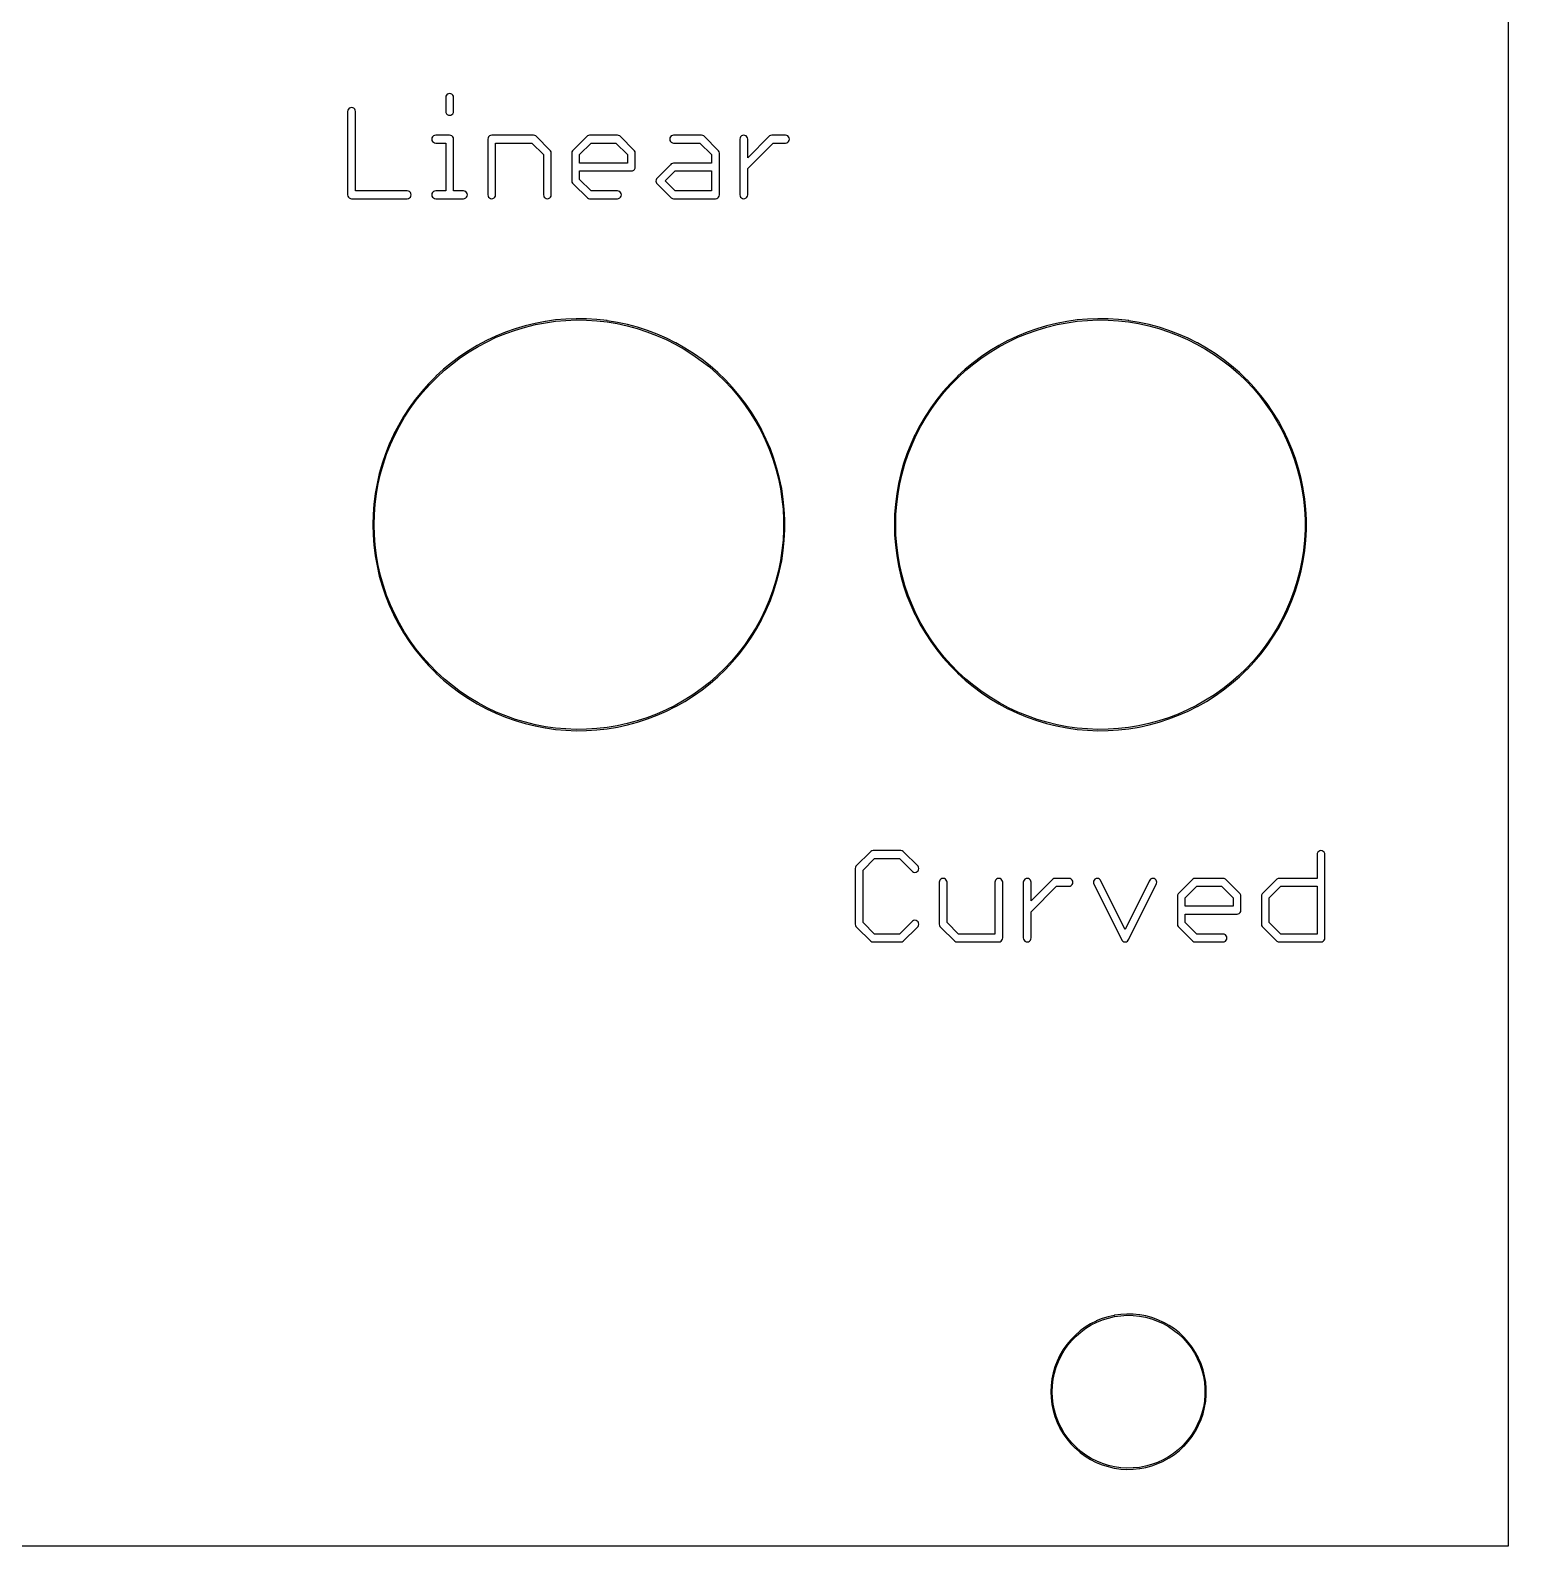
# Model space of a CAD drawing. Extents: x 3 to 66, y 0 to 129.
# Drawn here: x 34.53 to 63.48, y 0.32 to 29.84 of the extents above; entities that cross this region are included whole.
import ezdxf

# ---------------------------------------------------------------- set-up
doc = ezdxf.new("R2010")
doc.units = 0

msp = doc.modelspace()

# ---------------------------------------------------------------- linework, layer by layer
at = {"color": 34, "true_color": 0x008000}
for points in [[(2.7051, 0.3175, 0), (63.32474, 0.3175, 0), (63.32474, 128.81864, 0), (2.7051, 128.81864, 0), (2.7051, 0.3175, 0)], [(42.6974, 28.18384, 0), (42.72094, 28.18756, 0), (42.74218, 28.19839, 0), (42.75904, 28.21525, 0), (42.76987, 28.23649, 0), (42.7736, 28.26004, 0), (42.7736, 28.53181, 0), (42.76987, 28.55536, 0), (42.75904, 28.5766, 0), (42.74218, 28.59346, 0), (42.72094, 28.60429, 0), (42.6974, 28.60801, 0), (42.67385, 28.60429, 0), (42.65261, 28.59346, 0), (42.63575, 28.5766, 0), (42.62492, 28.55536, 0), (42.6212, 28.53181, 0), (42.6212, 28.26004, 0), (42.62492, 28.23649, 0), (42.63575, 28.21525, 0), (42.65261, 28.19839, 0), (42.67385, 28.18756, 0), (42.6974, 28.18384, 0)], [(41.87189, 26.55824, 0), (41.89544, 26.56196, 0), (41.91668, 26.57279, 0), (41.93354, 26.58965, 0), (41.94437, 26.61089, 0), (41.9481, 26.63444, 0), (41.94437, 26.65798, 0), (41.93354, 26.67922, 0), (41.91668, 26.69608, 0), (41.89544, 26.70691, 0), (41.87189, 26.71064, 0), (40.86351, 26.71064, 0), (40.86351, 28.26004, 0), (40.85978, 28.28358, 0), (40.84896, 28.30482, 0), (40.83209, 28.32168, 0), (40.81086, 28.33251, 0), (40.78731, 28.33624, 0), (40.76377, 28.33251, 0), (40.74253, 28.32168, 0), (40.72567, 28.30482, 0), (40.71484, 28.28358, 0), (40.71111, 28.26004, 0), (40.71111, 26.63444, 0), (40.71484, 26.61089, 0), (40.72567, 26.58965, 0), (40.74253, 26.57279, 0), (40.76377, 26.56196, 0), (40.78731, 26.55824, 0), (41.87189, 26.55824, 0)], [(42.42561, 27.79521, 0), (42.40207, 27.79149, 0), (42.38083, 27.78066, 0), (42.36397, 27.7638, 0), (42.35314, 27.74256, 0), (42.34941, 27.71901, 0), (42.35314, 27.69547, 0), (42.36397, 27.67423, 0), (42.38083, 27.65737, 0), (42.40207, 27.64654, 0), (42.42561, 27.64281, 0), (42.6212, 27.64281, 0), (42.6212, 26.71064, 0), (42.42561, 26.71064, 0), (42.40207, 26.70691, 0), (42.38083, 26.69608, 0), (42.36397, 26.67922, 0), (42.35314, 26.65798, 0), (42.34941, 26.63444, 0), (42.35314, 26.61089, 0), (42.36397, 26.58965, 0), (42.38083, 26.57279, 0), (42.40207, 26.56196, 0), (42.42561, 26.55824, 0), (42.96664, 26.55824, 0), (42.99018, 26.56196, 0), (43.01142, 26.57279, 0), (43.02828, 26.58965, 0), (43.03911, 26.61089, 0), (43.04284, 26.63444, 0), (43.03911, 26.65798, 0), (43.02828, 26.67922, 0), (43.01142, 26.69608, 0), (42.99018, 26.70691, 0), (42.96664, 26.71064, 0), (42.7736, 26.71064, 0), (42.7736, 27.71901, 0), (42.76987, 27.74256, 0), (42.75904, 27.7638, 0), (42.74218, 27.78066, 0), (42.72094, 27.79149, 0), (42.6974, 27.79521, 0), (42.42561, 27.79521, 0)], [(43.51782, 27.79521, 0), (43.49427, 27.79149, 0), (43.47303, 27.78066, 0), (43.45617, 27.7638, 0), (43.44534, 27.74256, 0), (43.44162, 27.71901, 0), (43.44162, 26.63444, 0), (43.44534, 26.61089, 0), (43.45617, 26.58965, 0), (43.47303, 26.57279, 0), (43.49427, 26.56196, 0), (43.51782, 26.55824, 0), (43.54136, 26.56196, 0), (43.5626, 26.57279, 0), (43.57946, 26.58965, 0), (43.59029, 26.61089, 0), (43.59402, 26.63444, 0), (43.59402, 27.64281, 0), (44.30039, 27.64281, 0), (44.5262, 27.417, 0), (44.5262, 26.63444, 0), (44.52992, 26.61089, 0), (44.54075, 26.58965, 0), (44.55761, 26.57279, 0), (44.57885, 26.56196, 0), (44.6024, 26.55824, 0), (44.62594, 26.56196, 0), (44.64718, 26.57279, 0), (44.66404, 26.58965, 0), (44.67487, 26.61089, 0), (44.6786, 26.63444, 0), (44.6786, 27.44723, 0), (44.67487, 27.47078, 0), (44.66404, 27.49202, 0), (44.3754, 27.78066, 0), (44.35416, 27.79149, 0), (44.33062, 27.79521, 0), (43.51782, 27.79521, 0)], [(46.2617, 27.10298, 0), (46.28294, 27.11381, 0), (46.2998, 27.13067, 0), (46.31063, 27.15191, 0), (46.31436, 27.17546, 0), (46.31436, 27.44723, 0), (46.31063, 27.47078, 0), (46.2998, 27.49202, 0), (46.01116, 27.78066, 0), (45.98992, 27.79149, 0), (45.96638, 27.79521, 0), (45.42536, 27.79521, 0), (45.40181, 27.79149, 0), (45.38057, 27.78066, 0), (45.09193, 27.49202, 0), (45.0811, 27.47078, 0), (45.07738, 27.44723, 0), (45.07738, 26.90368, 0), (45.0811, 26.88013, 0), (45.09193, 26.85889, 0), (45.10879, 26.84203, 0), (45.38057, 26.57279, 0), (45.40181, 26.56196, 0), (45.42536, 26.55824, 0), (45.96638, 26.55824, 0), (45.98992, 26.56196, 0), (46.01116, 26.57279, 0), (46.02802, 26.58965, 0), (46.03885, 26.61089, 0), (46.04258, 26.63444, 0), (46.03885, 26.65798, 0), (46.02802, 26.67922, 0), (46.01116, 26.69608, 0), (45.98992, 26.70691, 0), (45.96638, 26.71064, 0), (45.45544, 26.71064, 0), (45.22978, 26.93419, 0), (45.22978, 27.09926, 0), (46.23816, 27.09926, 0), (46.2617, 27.10298, 0)], [(47.06112, 27.79521, 0), (47.03757, 27.79149, 0), (47.01633, 27.78066, 0), (46.99947, 27.7638, 0), (46.98864, 27.74256, 0), (46.98492, 27.71901, 0), (46.98864, 27.69547, 0), (46.99947, 27.67423, 0), (47.01633, 27.65737, 0), (47.03757, 27.64654, 0), (47.06112, 27.64281, 0), (47.57445, 27.64281, 0), (47.80025, 27.41701, 0), (47.80025, 27.25166, 0), (47.06112, 27.25166, 0), (47.03757, 27.24793, 0), (47.01633, 27.2371, 0), (46.99947, 27.22024, 0), (46.73023, 26.94846, 0), (46.7194, 26.92722, 0), (46.71568, 26.90368, 0), (46.7194, 26.88013, 0), (46.73023, 26.85889, 0), (47.01633, 26.57279, 0), (47.03757, 26.56196, 0), (47.06112, 26.55824, 0), (47.87645, 26.55824, 0), (47.9, 26.56196, 0), (47.92124, 26.57279, 0), (47.9381, 26.58965, 0), (47.94893, 26.61089, 0), (47.95265, 26.63444, 0), (47.95265, 27.44723, 0), (47.94893, 27.47078, 0), (47.9381, 27.49202, 0), (47.64946, 27.78066, 0), (47.62822, 27.79149, 0), (47.60468, 27.79521, 0), (47.06112, 27.79521, 0)], [(48.50384, 27.35809, 0), (48.50384, 27.71901, 0), (48.50011, 27.74256, 0), (48.48928, 27.7638, 0), (48.47242, 27.78066, 0), (48.45118, 27.79149, 0), (48.42764, 27.79521, 0), (48.40409, 27.79149, 0), (48.38285, 27.78066, 0), (48.36599, 27.7638, 0), (48.35516, 27.74256, 0), (48.35144, 27.71901, 0), (48.35144, 26.63444, 0), (48.35516, 26.61089, 0), (48.36599, 26.58965, 0), (48.38285, 26.57279, 0), (48.40409, 26.56196, 0), (48.42764, 26.55824, 0), (48.45118, 26.56196, 0), (48.47242, 26.57279, 0), (48.48928, 26.58965, 0), (48.50011, 26.61089, 0), (48.50384, 26.63444, 0), (48.50384, 27.14523, 0), (49.00142, 27.64281, 0), (49.24044, 27.64281, 0), (49.26398, 27.64654, 0), (49.28522, 27.65737, 0), (49.30208, 27.67423, 0), (49.31291, 27.69547, 0), (49.31664, 27.71901, 0), (49.31291, 27.74256, 0), (49.30208, 27.7638, 0), (49.28522, 27.78066, 0), (49.26398, 27.79149, 0), (49.24044, 27.79521, 0), (48.9712, 27.79521, 0), (48.94765, 27.79149, 0), (48.92641, 27.78066, 0), (48.50384, 27.35809, 0)], [(46.16196, 27.25166, 0), (45.22978, 27.25166, 0), (45.22978, 27.41701, 0), (45.45558, 27.64281, 0), (45.93615, 27.64281, 0), (46.16196, 27.417, 0), (46.16196, 27.25166, 0)], [(47.80025, 26.71064, 0), (47.09134, 26.71064, 0), (46.89809, 26.90389, 0), (47.09164, 27.09926, 0), (47.80025, 27.09926, 0), (47.80025, 26.71064, 0)], [(44.96308, 24.21382, 0), (44.76242, 24.19603, 0), (44.5643, 24.16809, 0), (44.56037, 24.16747, 0), (44.36225, 24.12937, 0), (44.16667, 24.08111, 0), (43.97363, 24.02523, 0), (43.78567, 23.95919, 0), (43.59771, 23.88299, 0), (43.41737, 23.79663, 0), (43.41383, 23.79483, 0), (43.23603, 23.70085, 0), (43.06331, 23.59671, 0), (42.89567, 23.48495, 0), (42.73565, 23.36303, 0), (42.58071, 23.23603, 0), (42.43085, 23.09887, 0), (42.42804, 23.09606, 0), (42.28834, 22.95382, 0), (42.15372, 22.80396, 0), (42.02672, 22.64648, 0), (41.90988, 22.48392, 0), (41.80066, 22.31628, 0), (41.69906, 22.14356, 0), (41.60508, 21.96322, 0), (41.60328, 21.95968, 0), (41.522, 21.7768, 0), (41.4458, 21.59138, 0), (41.3823, 21.40088, 0), (41.32642, 21.20784, 0), (41.28324, 21.01226, 0), (41.24768, 20.81413, 0), (41.24705, 20.81022, 0), (41.22164, 20.60954, 0), (41.20641, 20.4089, 0), (41.20133, 20.20824, 0), (41.20641, 20.00757, 0), (41.22164, 19.80692, 0), (41.24705, 19.60626, 0), (41.24768, 19.60232, 0), (41.28324, 19.40421, 0), (41.32642, 19.20863, 0), (41.3823, 19.01559, 0), (41.4458, 18.82509, 0), (41.522, 18.63967, 0), (41.60328, 18.45679, 0), (41.60508, 18.45325, 0), (41.69906, 18.27291, 0), (41.80066, 18.10019, 0), (41.90988, 17.93255, 0), (42.02672, 17.76999, 0), (42.15372, 17.61251, 0), (42.28834, 17.46265, 0), (42.42804, 17.32041, 0), (42.43085, 17.31759, 0), (42.58071, 17.18044, 0), (42.73565, 17.05343, 0), (42.89567, 16.93152, 0), (43.06331, 16.81975, 0), (43.23603, 16.71562, 0), (43.41383, 16.62164, 0), (43.41737, 16.61984, 0), (43.59771, 16.53348, 0), (43.78567, 16.45728, 0), (43.97363, 16.39124, 0), (44.16667, 16.33536, 0), (44.36225, 16.28709, 0), (44.56037, 16.24899, 0), (44.5643, 16.24838, 0), (44.76242, 16.22044, 0), (44.96308, 16.20264, 0), (45.16374, 16.19503, 0), (45.3644, 16.19757, 0), (45.56506, 16.21028, 0), (45.76572, 16.23313, 0), (45.76964, 16.23376, 0), (45.96776, 16.26678, 0), (46.16334, 16.30996, 0), (46.35892, 16.36076, 0), (46.54942, 16.42426, 0), (46.73738, 16.49538, 0), (46.9228, 16.57666, 0), (47.1006, 16.66556, 0), (47.10414, 16.66735, 0), (47.2794, 16.76642, 0), (47.44958, 16.87564, 0), (47.61468, 16.99248, 0), (47.77216, 17.1144, 0), (47.92456, 17.24647, 0), (48.06934, 17.38618, 0), (48.07215, 17.38899, 0), (48.20931, 17.53631, 0), (48.33885, 17.68871, 0), (48.46077, 17.84873, 0), (48.57507, 18.01382, 0), (48.68175, 18.18655, 0), (48.77827, 18.3618, 0), (48.78007, 18.36535, 0), (48.86643, 18.54569, 0), (48.94517, 18.73111, 0), (49.01629, 18.92161, 0), (49.07471, 19.11211, 0), (49.12551, 19.30769, 0), (49.16615, 19.50327, 0), (49.16678, 19.5072, 0), (49.19726, 19.70786, 0), (49.21758, 19.90597, 0), (49.22774, 20.10663, 0), (49.22774, 20.30983, 0), (49.21758, 20.5105, 0), (49.19726, 20.70862, 0), (49.16678, 20.90928, 0), (49.16615, 20.9132, 0), (49.12551, 21.10878, 0), (49.07471, 21.30436, 0), (49.01629, 21.49486, 0), (48.94517, 21.68536, 0), (48.86643, 21.87078, 0), (48.78007, 22.05112, 0), (48.77827, 22.05466, 0), (48.68175, 22.22992, 0), (48.57507, 22.40264, 0), (48.46077, 22.56774, 0), (48.33885, 22.72776, 0), (48.20931, 22.88016, 0), (48.07215, 23.02748, 0), (48.06934, 23.03029, 0), (47.92456, 23.16999, 0), (47.77216, 23.30207, 0), (47.61468, 23.42399, 0), (47.44958, 23.54083, 0), (47.2794, 23.65005, 0), (47.10414, 23.74911, 0), (47.1006, 23.75091, 0), (46.9228, 23.83981, 0), (46.73738, 23.92109, 0), (46.54942, 23.99221, 0), (46.35892, 24.05571, 0), (46.16334, 24.10651, 0), (45.96776, 24.14969, 0), (45.76964, 24.18271, 0), (45.76572, 24.18333, 0), (45.56506, 24.2062, 0), (45.3644, 24.2189, 0), (45.16374, 24.22143, 0), (44.96308, 24.21382, 0)], [(55.12307, 24.21382, 0), (54.92242, 24.19603, 0), (54.7243, 24.16809, 0), (54.72037, 24.16747, 0), (54.52225, 24.12937, 0), (54.32667, 24.08111, 0), (54.13363, 24.02523, 0), (53.94567, 23.95919, 0), (53.75771, 23.88299, 0), (53.57737, 23.79663, 0), (53.57383, 23.79483, 0), (53.39603, 23.70085, 0), (53.22331, 23.59671, 0), (53.05567, 23.48495, 0), (52.89565, 23.36303, 0), (52.74071, 23.23603, 0), (52.59085, 23.09887, 0), (52.58804, 23.09606, 0), (52.44834, 22.95382, 0), (52.31372, 22.80396, 0), (52.18672, 22.64648, 0), (52.06988, 22.48392, 0), (51.96066, 22.31628, 0), (51.85906, 22.14356, 0), (51.76508, 21.96322, 0), (51.76328, 21.95968, 0), (51.682, 21.7768, 0), (51.6058, 21.59138, 0), (51.5423, 21.40088, 0), (51.48642, 21.20784, 0), (51.44324, 21.01226, 0), (51.40768, 20.81413, 0), (51.40705, 20.81022, 0), (51.38166, 20.60954, 0), (51.36642, 20.4089, 0), (51.36134, 20.20824, 0), (51.36642, 20.00757, 0), (51.38166, 19.80692, 0), (51.40705, 19.60626, 0), (51.40768, 19.60232, 0), (51.44324, 19.40421, 0), (51.48642, 19.20863, 0), (51.5423, 19.01559, 0), (51.6058, 18.82509, 0), (51.682, 18.63967, 0), (51.76328, 18.45679, 0), (51.76508, 18.45325, 0), (51.85906, 18.27291, 0), (51.96066, 18.10019, 0), (52.06988, 17.93255, 0), (52.18672, 17.76999, 0), (52.31372, 17.61251, 0), (52.44834, 17.46265, 0), (52.58804, 17.32041, 0), (52.59085, 17.31759, 0), (52.74071, 17.18044, 0), (52.89565, 17.05343, 0), (53.05567, 16.93152, 0), (53.22331, 16.81975, 0), (53.39603, 16.71562, 0), (53.57383, 16.62164, 0), (53.57737, 16.61984, 0), (53.75771, 16.53348, 0), (53.94567, 16.45728, 0), (54.13363, 16.39124, 0), (54.32667, 16.33536, 0), (54.52225, 16.28709, 0), (54.72037, 16.24899, 0), (54.7243, 16.24838, 0), (54.92242, 16.22044, 0), (55.12307, 16.20264, 0), (55.32374, 16.19503, 0), (55.52439, 16.19757, 0), (55.72506, 16.21028, 0), (55.92572, 16.23313, 0), (55.92964, 16.23376, 0), (56.12776, 16.26678, 0), (56.32334, 16.30996, 0), (56.51892, 16.36076, 0), (56.70942, 16.42426, 0), (56.89738, 16.49538, 0), (57.0828, 16.57666, 0), (57.2606, 16.66556, 0), (57.26414, 16.66735, 0), (57.4394, 16.76642, 0), (57.60958, 16.87564, 0), (57.77468, 16.99248, 0), (57.93216, 17.1144, 0), (58.08456, 17.24647, 0), (58.22934, 17.38618, 0), (58.23215, 17.38899, 0), (58.36931, 17.53631, 0), (58.49885, 17.68871, 0), (58.62077, 17.84873, 0), (58.73507, 18.01382, 0), (58.84175, 18.18655, 0), (58.93827, 18.3618, 0), (58.94007, 18.36535, 0), (59.02643, 18.54569, 0), (59.10517, 18.73111, 0), (59.17629, 18.92161, 0), (59.23471, 19.11211, 0), (59.28551, 19.30769, 0), (59.32615, 19.50327, 0), (59.32678, 19.5072, 0), (59.35726, 19.70786, 0), (59.37758, 19.90597, 0), (59.38774, 20.10663, 0), (59.38774, 20.30983, 0), (59.37758, 20.5105, 0), (59.35726, 20.70862, 0), (59.32678, 20.90928, 0), (59.32615, 20.9132, 0), (59.28551, 21.10878, 0), (59.23471, 21.30436, 0), (59.17629, 21.49486, 0), (59.10517, 21.68536, 0), (59.02643, 21.87078, 0), (58.94007, 22.05112, 0), (58.93827, 22.05466, 0), (58.84175, 22.22992, 0), (58.73507, 22.40264, 0), (58.62077, 22.56774, 0), (58.49885, 22.72776, 0), (58.36931, 22.88016, 0), (58.23215, 23.02748, 0), (58.22934, 23.03029, 0), (58.08456, 23.16999, 0), (57.93216, 23.30207, 0), (57.77468, 23.42399, 0), (57.60958, 23.54083, 0), (57.4394, 23.65005, 0), (57.26414, 23.74911, 0), (57.2606, 23.75091, 0), (57.0828, 23.83981, 0), (56.89738, 23.92109, 0), (56.70942, 23.99221, 0), (56.51892, 24.05571, 0), (56.32334, 24.10651, 0), (56.12776, 24.14969, 0), (55.92964, 24.18271, 0), (55.92572, 24.18333, 0), (55.72506, 24.2062, 0), (55.52439, 24.2189, 0), (55.32374, 24.22143, 0), (55.12307, 24.21382, 0)], [(45.56506, 16.23567, 0), (45.3644, 16.22297, 0), (45.16374, 16.22043, 0), (44.96308, 16.22805, 0), (44.76242, 16.24583, 0), (44.56691, 16.2734, 0), (44.3701, 16.31125, 0), (44.17452, 16.35951, 0), (43.98148, 16.41538, 0), (43.79352, 16.48143, 0), (43.60556, 16.55763, 0), (43.42685, 16.6432, 0), (43.25096, 16.73617, 0), (43.07824, 16.8403, 0), (42.9106, 16.95207, 0), (42.75058, 17.07398, 0), (42.59564, 17.20099, 0), (42.44618, 17.33778, 0), (42.30889, 17.47758, 0), (42.17427, 17.62744, 0), (42.04727, 17.78492, 0), (41.93043, 17.94747, 0), (41.82121, 18.11512, 0), (41.71961, 18.28784, 0), (41.6271, 18.46535, 0), (41.54614, 18.64752, 0), (41.46994, 18.83294, 0), (41.40645, 19.02344, 0), (41.35056, 19.21648, 0), (41.30739, 19.41206, 0), (41.27228, 19.60765, 0), (41.24705, 19.80692, 0), (41.23182, 20.00757, 0), (41.22674, 20.20824, 0), (41.23182, 20.4089, 0), (41.24705, 20.60954, 0), (41.27228, 20.80879, 0), (41.30739, 21.00441, 0), (41.35056, 21.19999, 0), (41.40645, 21.39303, 0), (41.46994, 21.58353, 0), (41.54614, 21.76895, 0), (41.6271, 21.95112, 0), (41.71961, 22.12863, 0), (41.82121, 22.30135, 0), (41.93043, 22.46899, 0), (42.04727, 22.63155, 0), (42.17427, 22.78903, 0), (42.30889, 22.93889, 0), (42.44628, 23.07877, 0), (42.59564, 23.21548, 0), (42.75058, 23.34248, 0), (42.9106, 23.4644, 0), (43.07824, 23.57616, 0), (43.25096, 23.6803, 0), (43.42665, 23.77317, 0), (43.60556, 23.85884, 0), (43.79352, 23.93504, 0), (43.98148, 24.00108, 0), (44.17452, 24.05696, 0), (44.3701, 24.10522, 0), (44.56691, 24.14307, 0), (44.76242, 24.17064, 0), (44.96308, 24.18842, 0), (45.16374, 24.19604, 0), (45.3644, 24.1935, 0), (45.56506, 24.1808, 0), (45.76506, 24.15802, 0), (45.95991, 24.12554, 0), (46.15549, 24.08236, 0), (46.35107, 24.03156, 0), (46.54157, 23.96806, 0), (46.72953, 23.89694, 0), (46.91495, 23.81566, 0), (47.08967, 23.7283, 0), (47.26447, 23.6295, 0), (47.43465, 23.52028, 0), (47.59975, 23.40344, 0), (47.75723, 23.28152, 0), (47.90963, 23.14944, 0), (48.0525, 23.01158, 0), (48.18876, 22.86523, 0), (48.3183, 22.71283, 0), (48.44022, 22.55281, 0), (48.55452, 22.38771, 0), (48.6612, 22.21499, 0), (48.75692, 22.04119, 0), (48.84228, 21.86293, 0), (48.92102, 21.67751, 0), (48.99214, 21.48701, 0), (49.05056, 21.29651, 0), (49.10136, 21.10093, 0), (49.14192, 20.90573, 0), (49.17185, 20.70862, 0), (49.19217, 20.5105, 0), (49.20233, 20.30983, 0), (49.20233, 20.10663, 0), (49.19217, 19.90597, 0), (49.17185, 19.70786, 0), (49.1419, 19.51064, 0), (49.10136, 19.31553, 0), (49.05056, 19.11996, 0), (48.99214, 18.92946, 0), (48.92102, 18.73895, 0), (48.84228, 18.55354, 0), (48.75692, 18.37528, 0), (48.6612, 18.20148, 0), (48.55452, 18.02875, 0), (48.44022, 17.86366, 0), (48.3183, 17.70364, 0), (48.18876, 17.55124, 0), (48.0525, 17.40489, 0), (47.90963, 17.26702, 0), (47.75723, 17.13495, 0), (47.59975, 17.01303, 0), (47.43465, 16.89619, 0), (47.26447, 16.78697, 0), (47.08982, 16.68825, 0), (46.91495, 16.60081, 0), (46.72953, 16.51953, 0), (46.54157, 16.44841, 0), (46.35107, 16.38491, 0), (46.15549, 16.33411, 0), (45.95991, 16.29093, 0), (45.76506, 16.25845, 0), (45.56506, 16.23567, 0)], [(55.72506, 16.23567, 0), (55.52439, 16.22297, 0), (55.32374, 16.22043, 0), (55.12307, 16.22805, 0), (54.92242, 16.24583, 0), (54.72691, 16.2734, 0), (54.5301, 16.31125, 0), (54.33452, 16.35951, 0), (54.14148, 16.41538, 0), (53.95352, 16.48143, 0), (53.76556, 16.55763, 0), (53.58685, 16.6432, 0), (53.41096, 16.73617, 0), (53.23824, 16.8403, 0), (53.0706, 16.95207, 0), (52.91058, 17.07398, 0), (52.75564, 17.20099, 0), (52.60618, 17.33778, 0), (52.46889, 17.47758, 0), (52.33427, 17.62744, 0), (52.20727, 17.78492, 0), (52.09043, 17.94747, 0), (51.98121, 18.11512, 0), (51.87961, 18.28784, 0), (51.78717, 18.46522, 0), (51.70615, 18.64752, 0), (51.62995, 18.83294, 0), (51.56645, 19.02344, 0), (51.51057, 19.21648, 0), (51.46739, 19.41206, 0), (51.43228, 19.60765, 0), (51.40706, 19.80692, 0), (51.39182, 20.00757, 0), (51.38674, 20.20824, 0), (51.39182, 20.4089, 0), (51.40706, 20.60954, 0), (51.43228, 20.8088, 0), (51.46739, 21.00441, 0), (51.51057, 21.19999, 0), (51.56645, 21.39303, 0), (51.62995, 21.58353, 0), (51.70615, 21.76895, 0), (51.78717, 21.95125, 0), (51.87961, 22.12863, 0), (51.98121, 22.30135, 0), (52.09043, 22.46899, 0), (52.20727, 22.63155, 0), (52.33427, 22.78903, 0), (52.46889, 22.93889, 0), (52.60628, 23.07877, 0), (52.75564, 23.21548, 0), (52.91058, 23.34248, 0), (53.0706, 23.4644, 0), (53.23824, 23.57616, 0), (53.41096, 23.6803, 0), (53.58665, 23.77317, 0), (53.76556, 23.85884, 0), (53.95352, 23.93504, 0), (54.14148, 24.00108, 0), (54.33452, 24.05696, 0), (54.5301, 24.10522, 0), (54.72691, 24.14307, 0), (54.92242, 24.17064, 0), (55.12307, 24.18842, 0), (55.32374, 24.19604, 0), (55.52439, 24.1935, 0), (55.72506, 24.1808, 0), (55.92506, 24.15802, 0), (56.11991, 24.12554, 0), (56.31549, 24.08236, 0), (56.51107, 24.03156, 0), (56.70157, 23.96806, 0), (56.88953, 23.89694, 0), (57.07495, 23.81566, 0), (57.24967, 23.7283, 0), (57.42447, 23.6295, 0), (57.59465, 23.52028, 0), (57.75975, 23.40344, 0), (57.91723, 23.28152, 0), (58.06963, 23.14944, 0), (58.2125, 23.01158, 0), (58.34876, 22.86523, 0), (58.4783, 22.71283, 0), (58.60022, 22.55281, 0), (58.71452, 22.38771, 0), (58.8212, 22.21499, 0), (58.91692, 22.04119, 0), (59.00228, 21.86293, 0), (59.08102, 21.67751, 0), (59.15214, 21.48701, 0), (59.21056, 21.29651, 0), (59.26136, 21.10093, 0), (59.30188, 20.9059, 0), (59.33185, 20.70862, 0), (59.35218, 20.5105, 0), (59.36234, 20.30983, 0), (59.36234, 20.10663, 0), (59.35218, 19.90597, 0), (59.33185, 19.70786, 0), (59.30187, 19.51046, 0), (59.26136, 19.31553, 0), (59.21056, 19.11996, 0), (59.15214, 18.92946, 0), (59.08102, 18.73895, 0), (59.00228, 18.55354, 0), (58.91692, 18.37528, 0), (58.8212, 18.20148, 0), (58.71452, 18.02875, 0), (58.60022, 17.86366, 0), (58.4783, 17.70364, 0), (58.34876, 17.55124, 0), (58.2125, 17.40489, 0), (58.06963, 17.26702, 0), (57.91723, 17.13495, 0), (57.75975, 17.01303, 0), (57.59465, 16.89619, 0), (57.42447, 16.78697, 0), (57.24982, 16.68825, 0), (57.07495, 16.60081, 0), (56.88953, 16.51953, 0), (56.70157, 16.44841, 0), (56.51107, 16.38491, 0), (56.31549, 16.33411, 0), (56.11991, 16.29093, 0), (55.92506, 16.25845, 0), (55.72506, 16.23567, 0)], [(50.94731, 13.85823, 0), (50.92377, 13.85451, 0), (50.90253, 13.84368, 0), (50.61389, 13.55504, 0), (50.60306, 13.5338, 0), (50.59934, 13.51026, 0), (50.59934, 12.42568, 0), (50.60306, 12.40213, 0), (50.61389, 12.38089, 0), (50.63075, 12.36403, 0), (50.90253, 12.09479, 0), (50.92377, 12.08396, 0), (50.94731, 12.08024, 0), (51.48833, 12.08024, 0), (51.51188, 12.08396, 0), (51.53312, 12.09479, 0), (51.8049, 12.36403, 0), (51.82176, 12.38089, 0), (51.83259, 12.40213, 0), (51.83631, 12.42568, 0), (51.83259, 12.44922, 0), (51.82176, 12.47046, 0), (51.8049, 12.48732, 0), (51.78366, 12.49815, 0), (51.76011, 12.50188, 0), (51.73657, 12.49815, 0), (51.71533, 12.48732, 0), (51.45825, 12.23264, 0), (50.9774, 12.23264, 0), (50.75174, 12.45619, 0), (50.75174, 13.48003, 0), (50.97754, 13.70583, 0), (51.45811, 13.70583, 0), (51.71533, 13.44861, 0), (51.73657, 13.43778, 0), (51.76011, 13.43406, 0), (51.78366, 13.43778, 0), (51.8049, 13.44861, 0), (51.82176, 13.46547, 0), (51.83259, 13.48671, 0), (51.83631, 13.51026, 0), (51.83259, 13.5338, 0), (51.82176, 13.55504, 0), (51.53312, 13.84368, 0), (51.51188, 13.85451, 0), (51.48833, 13.85823, 0), (50.94731, 13.85823, 0)], [(58.52599, 13.01402, 0), (58.51516, 12.99278, 0), (58.51143, 12.96924, 0), (58.51143, 12.42568, 0), (58.51516, 12.40213, 0), (58.52599, 12.38089, 0), (58.54285, 12.36403, 0), (58.81463, 12.09479, 0), (58.83587, 12.08396, 0), (58.85941, 12.08024, 0), (59.67222, 12.08024, 0), (59.69576, 12.08396, 0), (59.717, 12.09479, 0), (59.73386, 12.11165, 0), (59.74469, 12.13289, 0), (59.74842, 12.15644, 0), (59.74842, 13.78203, 0), (59.74469, 13.80558, 0), (59.73386, 13.82682, 0), (59.717, 13.84368, 0), (59.69576, 13.85451, 0), (59.67222, 13.85823, 0), (59.64867, 13.85451, 0), (59.62743, 13.84368, 0), (59.61057, 13.82682, 0), (59.59974, 13.80558, 0), (59.59602, 13.78203, 0), (59.59602, 13.31722, 0), (58.85941, 13.31722, 0), (58.83587, 13.31349, 0), (58.81463, 13.30266, 0), (58.52599, 13.01402, 0)], [(53.39587, 12.08024, 0), (53.41942, 12.08396, 0), (53.44066, 12.09479, 0), (53.45752, 12.11165, 0), (53.46835, 12.13289, 0), (53.47207, 12.15644, 0), (53.47207, 13.24102, 0), (53.46835, 13.26456, 0), (53.45752, 13.2858, 0), (53.44066, 13.30266, 0), (53.41942, 13.31349, 0), (53.39587, 13.31722, 0), (53.37233, 13.31349, 0), (53.35109, 13.30266, 0), (53.33423, 13.2858, 0), (53.3234, 13.26456, 0), (53.31967, 13.24102, 0), (53.31967, 12.23264, 0), (52.61316, 12.23264, 0), (52.3875, 12.45619, 0), (52.3875, 13.24102, 0), (52.38377, 13.26456, 0), (52.37294, 13.2858, 0), (52.35608, 13.30266, 0), (52.33484, 13.31349, 0), (52.3113, 13.31722, 0), (52.28775, 13.31349, 0), (52.26651, 13.30266, 0), (52.24965, 13.2858, 0), (52.23882, 13.26456, 0), (52.2351, 13.24102, 0), (52.2351, 12.42568, 0), (52.23882, 12.40213, 0), (52.24965, 12.38089, 0), (52.26651, 12.36403, 0), (52.53829, 12.09479, 0), (52.55953, 12.08396, 0), (52.58308, 12.08024, 0), (53.39587, 12.08024, 0)], [(53.9496, 12.08024, 0), (53.97314, 12.08396, 0), (53.99438, 12.09479, 0), (54.01124, 12.11165, 0), (54.02207, 12.13289, 0), (54.0258, 12.15644, 0), (54.0258, 12.6673, 0), (54.521, 13.16482, 0), (54.7624, 13.16482, 0), (54.78594, 13.16854, 0), (54.80718, 13.17937, 0), (54.82404, 13.19623, 0), (54.83487, 13.21747, 0), (54.8386, 13.24102, 0), (54.83487, 13.26456, 0), (54.82404, 13.2858, 0), (54.80718, 13.30266, 0), (54.78594, 13.31349, 0), (54.7624, 13.31722, 0), (54.49062, 13.31722, 0), (54.46707, 13.31349, 0), (54.44583, 13.30266, 0), (54.42897, 13.2858, 0), (54.0258, 12.88074, 0), (54.0258, 13.24102, 0), (54.02207, 13.26456, 0), (54.01124, 13.2858, 0), (53.99438, 13.30266, 0), (53.97314, 13.31349, 0), (53.9496, 13.31722, 0), (53.92605, 13.31349, 0), (53.90481, 13.30266, 0), (53.88795, 13.2858, 0), (53.87712, 13.26456, 0), (53.8734, 13.24102, 0), (53.8734, 12.15644, 0), (53.87712, 12.13289, 0), (53.88795, 12.11165, 0), (53.90481, 12.09479, 0), (53.92605, 12.08396, 0), (53.9496, 12.08024, 0)], [(55.85714, 12.08024, 0), (55.88068, 12.08396, 0), (55.90192, 12.09479, 0), (55.91878, 12.11165, 0), (55.92961, 12.13289, 0), (56.47063, 13.21747, 0), (56.47436, 13.24102, 0), (56.47063, 13.26456, 0), (56.4598, 13.2858, 0), (56.44294, 13.30266, 0), (56.4217, 13.31349, 0), (56.39816, 13.31722, 0), (56.37461, 13.31349, 0), (56.35337, 13.30266, 0), (56.33651, 13.2858, 0), (56.32568, 13.26456, 0), (55.85697, 12.32493, 0), (55.38605, 13.26456, 0), (55.37522, 13.2858, 0), (55.35836, 13.30266, 0), (55.33712, 13.31349, 0), (55.31358, 13.31722, 0), (55.29003, 13.31349, 0), (55.26879, 13.30266, 0), (55.25193, 13.2858, 0), (55.2411, 13.26456, 0), (55.23738, 13.24102, 0), (55.2411, 13.21747, 0), (55.78466, 12.13289, 0), (55.79549, 12.11165, 0), (55.81235, 12.09479, 0), (55.83359, 12.08396, 0), (55.85714, 12.08024, 0)], [(58.06, 12.62498, 0), (58.08124, 12.63581, 0), (58.0981, 12.65267, 0), (58.10893, 12.67391, 0), (58.11266, 12.69746, 0), (58.11266, 12.96924, 0), (58.10893, 12.99278, 0), (58.0981, 13.01402, 0), (57.80946, 13.30266, 0), (57.78822, 13.31349, 0), (57.76468, 13.31722, 0), (57.22112, 13.31722, 0), (57.19757, 13.31349, 0), (57.17633, 13.30266, 0), (57.15947, 13.2858, 0), (56.89023, 13.01402, 0), (56.8794, 12.99278, 0), (56.87568, 12.96924, 0), (56.87568, 12.42568, 0), (56.8794, 12.40213, 0), (56.89023, 12.38089, 0), (57.17633, 12.09479, 0), (57.19757, 12.08396, 0), (57.22112, 12.08024, 0), (57.76468, 12.08024, 0), (57.78822, 12.08396, 0), (57.80946, 12.09479, 0), (57.82632, 12.11165, 0), (57.83715, 12.13289, 0), (57.84088, 12.15644, 0), (57.83715, 12.17998, 0), (57.82632, 12.20122, 0), (57.80946, 12.21808, 0), (57.78822, 12.22891, 0), (57.76468, 12.23264, 0), (57.25134, 12.23264, 0), (57.02808, 12.4559, 0), (57.02808, 12.62126, 0), (58.03646, 12.62126, 0), (58.06, 12.62498, 0)], [(57.96026, 12.77366, 0), (57.02808, 12.77366, 0), (57.02808, 12.93915, 0), (57.25164, 13.16482, 0), (57.73444, 13.16482, 0), (57.96026, 12.939, 0), (57.96026, 12.77366, 0)], [(59.59602, 12.23264, 0), (58.8895, 12.23264, 0), (58.66383, 12.4562, 0), (58.66383, 12.939, 0), (58.88965, 13.16482, 0), (59.59602, 13.16482, 0), (59.59602, 12.23264, 0)], [(55.77077, 4.82346, 0), (55.64886, 4.80568, 0), (55.64493, 4.80504, 0), (55.52555, 4.77711, 0), (55.40871, 4.74155, 0), (55.29441, 4.69583, 0), (55.29087, 4.69402, 0), (55.18165, 4.63815, 0), (55.07751, 4.57465, 0), (54.98099, 4.50099, 0), (54.88701, 4.41971, 0), (54.79784, 4.33054, 0), (54.72164, 4.23656, 0), (54.65052, 4.1375, 0), (54.58702, 4.03082, 0), (54.58522, 4.02728, 0), (54.53442, 3.91552, 0), (54.4887, 3.80122, 0), (54.45568, 3.68438, 0), (54.43028, 3.565, 0), (54.42966, 3.56107, 0), (54.41441, 3.43916, 0), (54.40933, 3.31723, 0), (54.41441, 3.19532, 0), (54.42966, 3.0734, 0), (54.43028, 3.06947, 0), (54.45568, 2.95009, 0), (54.4887, 2.83325, 0), (54.53442, 2.71895, 0), (54.58522, 2.60719, 0), (54.58702, 2.60365, 0), (54.65052, 2.49697, 0), (54.72164, 2.39791, 0), (54.79784, 2.30392, 0), (54.88419, 2.21758, 0), (54.8842, 2.21756, 0), (54.88701, 2.21476, 0), (54.98099, 2.13348, 0), (55.07751, 2.05982, 0), (55.18165, 1.99632, 0), (55.29087, 1.94044, 0), (55.29441, 1.93864, 0), (55.40871, 1.89292, 0), (55.52555, 1.85736, 0), (55.64493, 1.82942, 0), (55.64886, 1.82879, 0), (55.77077, 1.81102, 0), (55.8927, 1.8034, 0), (56.01461, 1.80594, 0), (56.13654, 1.81863, 0), (56.14046, 1.81926, 0), (56.26238, 1.84212, 0), (56.37922, 1.8726, 0), (56.49352, 1.91578, 0), (56.60528, 1.96658, 0), (56.60882, 1.96838, 0), (56.7155, 2.0268, 0), (56.8171, 2.09538, 0), (56.91362, 2.17158, 0), (57.00252, 2.25539, 0), (57.00533, 2.25821, 0), (57.08661, 2.34965, 0), (57.16281, 2.44617, 0), (57.22885, 2.55031, 0), (57.28473, 2.65953, 0), (57.28653, 2.66307, 0), (57.33733, 2.77483, 0), (57.37543, 2.88913, 0), (57.40591, 3.00851, 0), (57.42623, 3.13043, 0), (57.42686, 3.13435, 0), (57.43702, 3.25628, 0), (57.43702, 3.3782, 0), (57.42686, 3.50012, 0), (57.42623, 3.50404, 0), (57.40591, 3.62596, 0), (57.37543, 3.74534, 0), (57.33733, 3.85964, 0), (57.28653, 3.9714, 0), (57.28473, 3.97494, 0), (57.22885, 4.08416, 0), (57.16281, 4.1883, 0), (57.08661, 4.28482, 0), (57.00533, 4.37626, 0), (57.00252, 4.37906, 0), (56.91362, 4.46289, 0), (56.8171, 4.53909, 0), (56.7155, 4.60767, 0), (56.60882, 4.66608, 0), (56.60528, 4.66789, 0), (56.49352, 4.71868, 0), (56.37922, 4.76187, 0), (56.26238, 4.79235, 0), (56.14046, 4.81521, 0), (56.13654, 4.81583, 0), (56.01461, 4.82853, 0), (55.8927, 4.83108, 0), (55.77077, 4.82346, 0)], [(56.13514, 1.84388, 0), (56.01461, 1.83133, 0), (55.8927, 1.82879, 0), (55.77077, 1.83642, 0), (55.65223, 1.8537, 0), (55.5334, 1.88151, 0), (55.41656, 1.91707, 0), (55.30236, 1.96275, 0), (55.19658, 2.01687, 0), (55.09244, 2.08036, 0), (54.99592, 2.15403, 0), (54.90194, 2.23531, 0), (54.81839, 2.31886, 0), (54.74219, 2.41284, 0), (54.67107, 2.51189, 0), (54.60838, 2.61722, 0), (54.55857, 2.7268, 0), (54.51285, 2.8411, 0), (54.47983, 2.95794, 0), (54.45477, 3.07572, 0), (54.43982, 3.19532, 0), (54.43474, 3.31723, 0), (54.43982, 3.43916, 0), (54.45477, 3.55874, 0), (54.47983, 3.67653, 0), (54.51285, 3.79337, 0), (54.55857, 3.90767, 0), (54.60838, 4.01725, 0), (54.67107, 4.12256, 0), (54.74219, 4.22163, 0), (54.81839, 4.31561, 0), (54.90194, 4.39916, 0), (54.99592, 4.48044, 0), (55.09244, 4.5541, 0), (55.19658, 4.6176, 0), (55.30245, 4.67175, 0), (55.41656, 4.71739, 0), (55.5334, 4.75296, 0), (55.65223, 4.78077, 0), (55.77077, 4.79806, 0), (55.8927, 4.80568, 0), (56.01461, 4.80314, 0), (56.13526, 4.79056, 0), (56.25453, 4.7682, 0), (56.37137, 4.73772, 0), (56.48567, 4.69454, 0), (56.59583, 4.64447, 0), (56.70057, 4.58711, 0), (56.80217, 4.51854, 0), (56.89869, 4.44234, 0), (56.98561, 4.36039, 0), (57.06606, 4.26989, 0), (57.14226, 4.17337, 0), (57.2083, 4.06923, 0), (57.26247, 3.96335, 0), (57.31318, 3.85179, 0), (57.35128, 3.73749, 0), (57.38176, 3.61811, 0), (57.4015, 3.4997, 0), (57.41162, 3.3782, 0), (57.41162, 3.25628, 0), (57.40149, 3.13477, 0), (57.38176, 3.01636, 0), (57.35128, 2.89698, 0), (57.31318, 2.78268, 0), (57.26247, 2.67112, 0), (57.2083, 2.56524, 0), (57.14226, 2.4611, 0), (57.06606, 2.36458, 0), (56.98566, 2.27413, 0), (56.89869, 2.19213, 0), (56.80217, 2.11593, 0), (56.70057, 2.04734, 0), (56.59594, 1.99005, 0), (56.48567, 1.93993, 0), (56.37137, 1.89675, 0), (56.25453, 1.86627, 0), (56.13514, 1.84388, 0)]]:
    msp.add_polyline3d(points, close=True, dxfattribs=at)
at = {"color": 5, "true_color": 0x0000ff}
msp.add_polyline3d([(63.32474, 0.3175, 0), (63.32474, 45.35957, 0), (63.33304, 45.36787, 0), (63.34387, 45.38911, 0), (63.3476, 45.41266, 0), (63.3476, 46.76902, 0), (63.34387, 46.79256, 0), (63.33304, 46.8138, 0), (63.32474, 46.8221, 0), (63.32474, 60.46241, 0), (63.4702, 60.60787, 0), (63.48103, 60.62911, 0), (63.48475, 60.65266, 0), (63.48475, 62.00902, 0), (63.48103, 62.03256, 0), (63.4702, 62.0538, 0), (63.45334, 62.07066, 0), (63.4321, 62.08149, 0), (63.40855, 62.08522, 0), (63.32474, 62.08522, 0), (63.32474, 128.81863, 0), (2.7051, 128.81863, 0), (2.7051, 0.3175, 0), (63.32474, 0.3175, 0)], close=True, dxfattribs=at)

doc.saveas('drawing.dxf')
